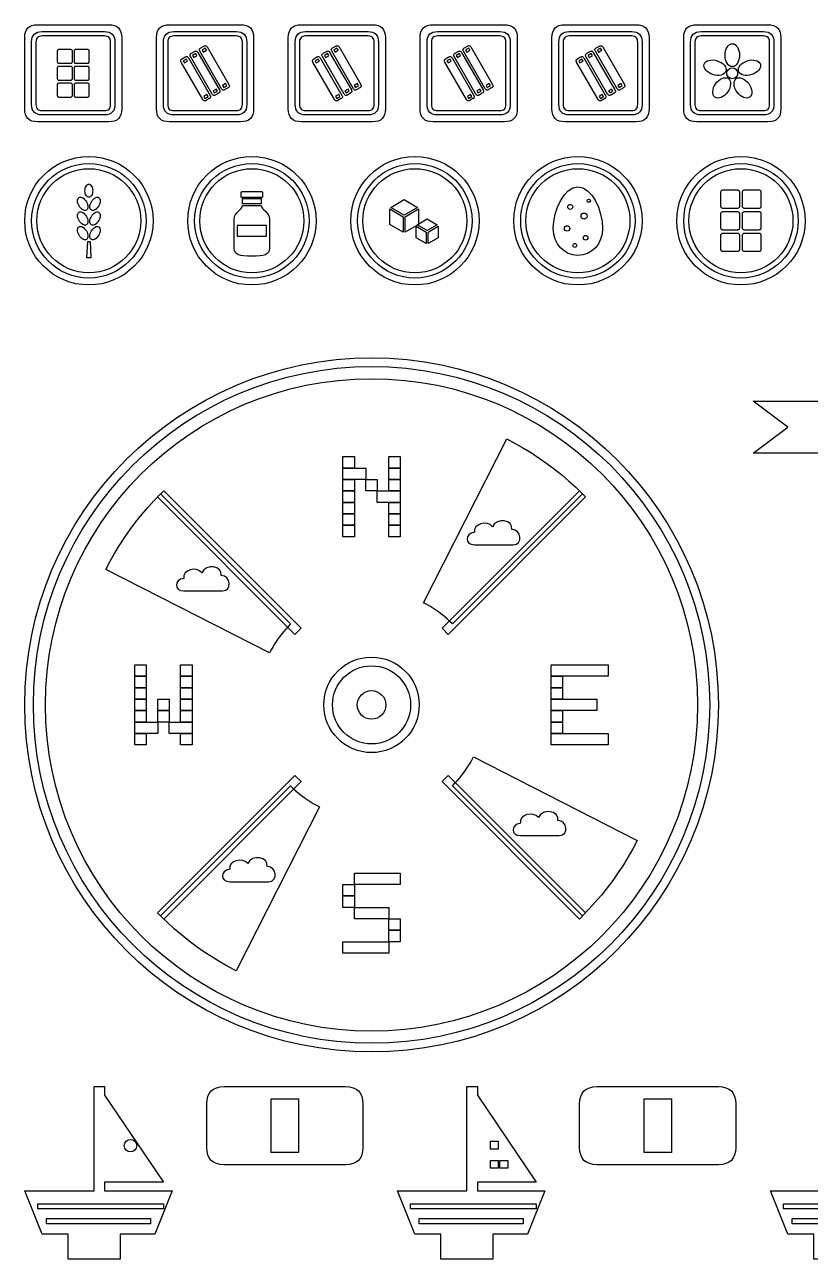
# Model space of a CAD drawing. Extents: x 4 to 296, y 4 to 595.
# Drawn here: x 4 to 94.6, y 315 to 457.3 of the extents above; entities that cross this region are included whole.
import ezdxf

# ---------------------------------------------------------------- set-up
doc = ezdxf.new("R2010")
doc.units = 0
doc.layers.add('CUT', color=1, linetype='CONTINUOUS')
doc.layers.add('RASTER', color=7, linetype='CONTINUOUS')

msp = doc.modelspace()

# ---------------------------------------------------------------- linework, layer by layer
at = {"layer": 'CUT'}
for points in [[(4, 455.8), (4.023, 456.152), (4.094, 456.456), (4.211, 456.714), (4.375, 456.925), (4.586, 457.089), (4.844, 457.206), (5.148, 457.277), (5.5, 457.3), (13.7, 457.3), (14.052, 457.277), (14.356, 457.206), (14.614, 457.089), (14.825, 456.925), (14.989, 456.714), (15.106, 456.456), (15.177, 456.152), (15.2, 455.8), (15.2, 447.6), (15.177, 447.248), (15.106, 446.944), (14.989, 446.686), (14.825, 446.475), (14.614, 446.311), (14.356, 446.194), (14.052, 446.123), (13.7, 446.1), (5.5, 446.1), (5.148, 446.123), (4.844, 446.194), (4.586, 446.311), (4.375, 446.475), (4.211, 446.686), (4.094, 446.944), (4.023, 447.248), (4, 447.6)], [(19.2, 455.8), (19.223, 456.152), (19.294, 456.456), (19.411, 456.714), (19.575, 456.925), (19.786, 457.089), (20.044, 457.206), (20.348, 457.277), (20.7, 457.3), (28.9, 457.3), (29.252, 457.277), (29.556, 457.206), (29.814, 457.089), (30.025, 456.925), (30.189, 456.714), (30.306, 456.456), (30.377, 456.152), (30.4, 455.8), (30.4, 447.6), (30.377, 447.248), (30.306, 446.944), (30.189, 446.686), (30.025, 446.475), (29.814, 446.311), (29.556, 446.194), (29.252, 446.123), (28.9, 446.1), (20.7, 446.1), (20.348, 446.123), (20.044, 446.194), (19.786, 446.311), (19.575, 446.475), (19.411, 446.686), (19.294, 446.944), (19.223, 447.248), (19.2, 447.6)], [(34.4, 455.8), (34.423, 456.152), (34.494, 456.456), (34.611, 456.714), (34.775, 456.925), (34.986, 457.089), (35.244, 457.206), (35.548, 457.277), (35.9, 457.3), (44.1, 457.3), (44.452, 457.277), (44.756, 457.206), (45.014, 457.089), (45.225, 456.925), (45.389, 456.714), (45.506, 456.456), (45.577, 456.152), (45.6, 455.8), (45.6, 447.6), (45.577, 447.248), (45.506, 446.944), (45.389, 446.686), (45.225, 446.475), (45.014, 446.311), (44.756, 446.194), (44.452, 446.123), (44.1, 446.1), (35.9, 446.1), (35.548, 446.123), (35.244, 446.194), (34.986, 446.311), (34.775, 446.475), (34.611, 446.686), (34.494, 446.944), (34.423, 447.248), (34.4, 447.6)], [(49.6, 455.8), (49.623, 456.152), (49.694, 456.456), (49.811, 456.714), (49.975, 456.925), (50.186, 457.089), (50.444, 457.206), (50.748, 457.277), (51.1, 457.3), (59.3, 457.3), (59.652, 457.277), (59.956, 457.206), (60.214, 457.089), (60.425, 456.925), (60.589, 456.714), (60.706, 456.456), (60.777, 456.152), (60.8, 455.8), (60.8, 447.6), (60.777, 447.248), (60.706, 446.944), (60.589, 446.686), (60.425, 446.475), (60.214, 446.311), (59.956, 446.194), (59.652, 446.123), (59.3, 446.1), (51.1, 446.1), (50.748, 446.123), (50.444, 446.194), (50.186, 446.311), (49.975, 446.475), (49.811, 446.686), (49.694, 446.944), (49.623, 447.248), (49.6, 447.6)], [(64.8, 455.8), (64.823, 456.152), (64.894, 456.456), (65.011, 456.714), (65.175, 456.925), (65.386, 457.089), (65.644, 457.206), (65.948, 457.277), (66.3, 457.3), (74.5, 457.3), (74.852, 457.277), (75.156, 457.206), (75.414, 457.089), (75.625, 456.925), (75.789, 456.714), (75.906, 456.456), (75.977, 456.152), (76, 455.8), (76, 447.6), (75.977, 447.248), (75.906, 446.944), (75.789, 446.686), (75.625, 446.475), (75.414, 446.311), (75.156, 446.194), (74.852, 446.123), (74.5, 446.1), (66.3, 446.1), (65.948, 446.123), (65.644, 446.194), (65.386, 446.311), (65.175, 446.475), (65.011, 446.686), (64.894, 446.944), (64.823, 447.248), (64.8, 447.6)], [(80, 455.8), (80.023, 456.152), (80.094, 456.456), (80.211, 456.714), (80.375, 456.925), (80.586, 457.089), (80.844, 457.206), (81.148, 457.277), (81.5, 457.3), (89.7, 457.3), (90.052, 457.277), (90.356, 457.206), (90.614, 457.089), (90.825, 456.925), (90.989, 456.714), (91.106, 456.456), (91.177, 456.152), (91.2, 455.8), (91.2, 447.6), (91.177, 447.248), (91.106, 446.944), (90.989, 446.686), (90.825, 446.475), (90.614, 446.311), (90.356, 446.194), (90.052, 446.123), (89.7, 446.1), (81.5, 446.1), (81.148, 446.123), (80.844, 446.194), (80.586, 446.311), (80.375, 446.475), (80.211, 446.686), (80.094, 446.944), (80.023, 447.248), (80, 447.6)], [(88, 413.9), (119, 413.9), (119, 418.9), (130, 410.9), (119, 402.9), (119, 407.9), (88, 407.9), (92, 410.9)], [(4, 322.9), (12, 322.9), (12, 334.9), (13.2, 334.9), (13.2, 333.9), (20, 323.9), (13.2, 323.9), (13.2, 322.9), (21, 322.9), (19, 317.9), (15, 317.9), (15, 315), (9, 315), (9, 317.9), (6, 317.9)], [(25, 332.9), (25.031, 333.369), (25.125, 333.775), (25.281, 334.119), (25.5, 334.4), (25.781, 334.619), (26.125, 334.775), (26.531, 334.869), (27, 334.9), (41, 334.9), (41.469, 334.869), (41.875, 334.775), (42.219, 334.619), (42.5, 334.4), (42.719, 334.119), (42.875, 333.775), (42.969, 333.369), (43, 332.9), (43, 327.9), (42.969, 327.431), (42.875, 327.025), (42.719, 326.681), (42.5, 326.4), (42.219, 326.181), (41.875, 326.025), (41.469, 325.931), (41, 325.9), (27, 325.9), (26.531, 325.931), (26.125, 326.025), (25.781, 326.181), (25.5, 326.4), (25.281, 326.681), (25.125, 327.025), (25.031, 327.431), (25, 327.9)], [(47, 322.9), (55, 322.9), (55, 334.9), (56.2, 334.9), (56.2, 333.9), (63, 323.9), (56.2, 323.9), (56.2, 322.9), (64, 322.9), (62, 317.9), (58, 317.9), (58, 315), (52, 315), (52, 317.9), (49, 317.9)], [(68, 332.9), (68.031, 333.369), (68.125, 333.775), (68.281, 334.119), (68.5, 334.4), (68.781, 334.619), (69.125, 334.775), (69.531, 334.869), (70, 334.9), (84, 334.9), (84.469, 334.869), (84.875, 334.775), (85.219, 334.619), (85.5, 334.4), (85.719, 334.119), (85.875, 333.775), (85.969, 333.369), (86, 332.9), (86, 327.9), (85.969, 327.431), (85.875, 327.025), (85.719, 326.681), (85.5, 326.4), (85.219, 326.181), (84.875, 326.025), (84.469, 325.931), (84, 325.9), (70, 325.9), (69.531, 325.931), (69.125, 326.025), (68.781, 326.181), (68.5, 326.4), (68.281, 326.681), (68.125, 327.025), (68.031, 327.431), (68, 327.9)], [(90, 322.9), (98, 322.9), (98, 334.9), (99.2, 334.9), (99.2, 333.9), (106, 323.9), (99.2, 323.9), (99.2, 322.9), (107, 322.9), (105, 317.9), (101, 317.9), (101, 315), (95, 315), (95, 317.9), (92, 317.9)], [(32.425, 333.5), (35.575, 333.5), (35.575, 327.3), (32.425, 327.3)], [(75.425, 333.5), (78.575, 333.5), (78.575, 327.3), (75.425, 327.3)]]:
    msp.add_lwpolyline(points, close=True, dxfattribs=at)
for centre, radius in [((11.4, 434.7), 7.4), ((30.2, 434.7), 7.4), ((49, 434.7), 7.4), ((67.8, 434.7), 7.4), ((86.6, 434.7), 7.4), ((44, 378.9), 40), ((44, 378.9), 1.65)]:
    msp.add_circle(centre, radius, dxfattribs=at)
at = {"layer": 'RASTER'}
for points in [[(4.8, 455.3), (4.819, 455.581), (4.875, 455.825), (4.969, 456.031), (5.1, 456.2), (5.269, 456.331), (5.475, 456.425), (5.719, 456.481), (6, 456.5), (13.2, 456.5), (13.481, 456.481), (13.725, 456.425), (13.931, 456.331), (14.1, 456.2), (14.231, 456.031), (14.325, 455.825), (14.381, 455.581), (14.4, 455.3), (14.4, 448.1), (14.381, 447.819), (14.325, 447.575), (14.231, 447.369), (14.1, 447.2), (13.931, 447.069), (13.725, 446.975), (13.481, 446.919), (13.2, 446.9), (6, 446.9), (5.719, 446.919), (5.475, 446.975), (5.269, 447.069), (5.1, 447.2), (4.969, 447.369), (4.875, 447.575), (4.819, 447.819), (4.8, 448.1)], [(5.3, 455.3), (5.3, 448.1), (5.311, 447.936), (5.344, 447.794), (5.398, 447.673), (5.475, 447.575), (5.573, 447.498), (5.694, 447.444), (5.836, 447.411), (6, 447.4), (13.2, 447.4), (13.364, 447.411), (13.506, 447.444), (13.627, 447.498), (13.725, 447.575), (13.802, 447.673), (13.856, 447.794), (13.889, 447.936), (13.9, 448.1), (13.9, 455.3), (13.889, 455.464), (13.856, 455.606), (13.802, 455.727), (13.725, 455.825), (13.627, 455.902), (13.506, 455.956), (13.364, 455.989), (13.2, 456), (6, 456), (5.836, 455.989), (5.694, 455.956), (5.573, 455.902), (5.475, 455.825), (5.398, 455.727), (5.344, 455.606), (5.311, 455.464), (5.3, 455.3)], [(20, 455.3), (20.019, 455.581), (20.075, 455.825), (20.169, 456.031), (20.3, 456.2), (20.469, 456.331), (20.675, 456.425), (20.919, 456.481), (21.2, 456.5), (28.4, 456.5), (28.681, 456.481), (28.925, 456.425), (29.131, 456.331), (29.3, 456.2), (29.431, 456.031), (29.525, 455.825), (29.581, 455.581), (29.6, 455.3), (29.6, 448.1), (29.581, 447.819), (29.525, 447.575), (29.431, 447.369), (29.3, 447.2), (29.131, 447.069), (28.925, 446.975), (28.681, 446.919), (28.4, 446.9), (21.2, 446.9), (20.919, 446.919), (20.675, 446.975), (20.469, 447.069), (20.3, 447.2), (20.169, 447.369), (20.075, 447.575), (20.019, 447.819), (20, 448.1)], [(20.5, 455.3), (20.5, 448.1), (20.511, 447.936), (20.544, 447.794), (20.598, 447.673), (20.675, 447.575), (20.773, 447.498), (20.894, 447.444), (21.036, 447.411), (21.2, 447.4), (28.4, 447.4), (28.564, 447.411), (28.706, 447.444), (28.827, 447.498), (28.925, 447.575), (29.002, 447.673), (29.056, 447.794), (29.089, 447.936), (29.1, 448.1), (29.1, 455.3), (29.089, 455.464), (29.056, 455.606), (29.002, 455.727), (28.925, 455.825), (28.827, 455.902), (28.706, 455.956), (28.564, 455.989), (28.4, 456), (21.2, 456), (21.036, 455.989), (20.894, 455.956), (20.773, 455.902), (20.675, 455.825), (20.598, 455.727), (20.544, 455.606), (20.511, 455.464), (20.5, 455.3)], [(35.2, 455.3), (35.219, 455.581), (35.275, 455.825), (35.369, 456.031), (35.5, 456.2), (35.669, 456.331), (35.875, 456.425), (36.119, 456.481), (36.4, 456.5), (43.6, 456.5), (43.881, 456.481), (44.125, 456.425), (44.331, 456.331), (44.5, 456.2), (44.631, 456.031), (44.725, 455.825), (44.781, 455.581), (44.8, 455.3), (44.8, 448.1), (44.781, 447.819), (44.725, 447.575), (44.631, 447.369), (44.5, 447.2), (44.331, 447.069), (44.125, 446.975), (43.881, 446.919), (43.6, 446.9), (36.4, 446.9), (36.119, 446.919), (35.875, 446.975), (35.669, 447.069), (35.5, 447.2), (35.369, 447.369), (35.275, 447.575), (35.219, 447.819), (35.2, 448.1)], [(35.7, 455.3), (35.7, 448.1), (35.711, 447.936), (35.744, 447.794), (35.798, 447.673), (35.875, 447.575), (35.973, 447.498), (36.094, 447.444), (36.236, 447.411), (36.4, 447.4), (43.6, 447.4), (43.764, 447.411), (43.906, 447.444), (44.027, 447.498), (44.125, 447.575), (44.202, 447.673), (44.256, 447.794), (44.289, 447.936), (44.3, 448.1), (44.3, 455.3), (44.289, 455.464), (44.256, 455.606), (44.202, 455.727), (44.125, 455.825), (44.027, 455.902), (43.906, 455.956), (43.764, 455.989), (43.6, 456), (36.4, 456), (36.236, 455.989), (36.094, 455.956), (35.973, 455.902), (35.875, 455.825), (35.798, 455.727), (35.744, 455.606), (35.711, 455.464), (35.7, 455.3)], [(50.4, 455.3), (50.419, 455.581), (50.475, 455.825), (50.569, 456.031), (50.7, 456.2), (50.869, 456.331), (51.075, 456.425), (51.319, 456.481), (51.6, 456.5), (58.8, 456.5), (59.081, 456.481), (59.325, 456.425), (59.531, 456.331), (59.7, 456.2), (59.831, 456.031), (59.925, 455.825), (59.981, 455.581), (60, 455.3), (60, 448.1), (59.981, 447.819), (59.925, 447.575), (59.831, 447.369), (59.7, 447.2), (59.531, 447.069), (59.325, 446.975), (59.081, 446.919), (58.8, 446.9), (51.6, 446.9), (51.319, 446.919), (51.075, 446.975), (50.869, 447.069), (50.7, 447.2), (50.569, 447.369), (50.475, 447.575), (50.419, 447.819), (50.4, 448.1)], [(50.9, 455.3), (50.9, 448.1), (50.911, 447.936), (50.944, 447.794), (50.998, 447.673), (51.075, 447.575), (51.173, 447.498), (51.294, 447.444), (51.436, 447.411), (51.6, 447.4), (58.8, 447.4), (58.964, 447.411), (59.106, 447.444), (59.227, 447.498), (59.325, 447.575), (59.402, 447.673), (59.456, 447.794), (59.489, 447.936), (59.5, 448.1), (59.5, 455.3), (59.489, 455.464), (59.456, 455.606), (59.402, 455.727), (59.325, 455.825), (59.227, 455.902), (59.106, 455.956), (58.964, 455.989), (58.8, 456), (51.6, 456), (51.436, 455.989), (51.294, 455.956), (51.173, 455.902), (51.075, 455.825), (50.998, 455.727), (50.944, 455.606), (50.911, 455.464), (50.9, 455.3)], [(65.6, 455.3), (65.619, 455.581), (65.675, 455.825), (65.769, 456.031), (65.9, 456.2), (66.069, 456.331), (66.275, 456.425), (66.519, 456.481), (66.8, 456.5), (74, 456.5), (74.281, 456.481), (74.525, 456.425), (74.731, 456.331), (74.9, 456.2), (75.031, 456.031), (75.125, 455.825), (75.181, 455.581), (75.2, 455.3), (75.2, 448.1), (75.181, 447.819), (75.125, 447.575), (75.031, 447.369), (74.9, 447.2), (74.731, 447.069), (74.525, 446.975), (74.281, 446.919), (74, 446.9), (66.8, 446.9), (66.519, 446.919), (66.275, 446.975), (66.069, 447.069), (65.9, 447.2), (65.769, 447.369), (65.675, 447.575), (65.619, 447.819), (65.6, 448.1)], [(66.1, 455.3), (66.1, 448.1), (66.111, 447.936), (66.144, 447.794), (66.198, 447.673), (66.275, 447.575), (66.373, 447.498), (66.494, 447.444), (66.636, 447.411), (66.8, 447.4), (74, 447.4), (74.164, 447.411), (74.306, 447.444), (74.427, 447.498), (74.525, 447.575), (74.602, 447.673), (74.656, 447.794), (74.689, 447.936), (74.7, 448.1), (74.7, 455.3), (74.689, 455.464), (74.656, 455.606), (74.602, 455.727), (74.525, 455.825), (74.427, 455.902), (74.306, 455.956), (74.164, 455.989), (74, 456), (66.8, 456), (66.636, 455.989), (66.494, 455.956), (66.373, 455.902), (66.275, 455.825), (66.198, 455.727), (66.144, 455.606), (66.111, 455.464), (66.1, 455.3)], [(80.8, 455.3), (80.819, 455.581), (80.875, 455.825), (80.969, 456.031), (81.1, 456.2), (81.269, 456.331), (81.475, 456.425), (81.719, 456.481), (82, 456.5), (89.2, 456.5), (89.481, 456.481), (89.725, 456.425), (89.931, 456.331), (90.1, 456.2), (90.231, 456.031), (90.325, 455.825), (90.381, 455.581), (90.4, 455.3), (90.4, 448.1), (90.381, 447.819), (90.325, 447.575), (90.231, 447.369), (90.1, 447.2), (89.931, 447.069), (89.725, 446.975), (89.481, 446.919), (89.2, 446.9), (82, 446.9), (81.719, 446.919), (81.475, 446.975), (81.269, 447.069), (81.1, 447.2), (80.969, 447.369), (80.875, 447.575), (80.819, 447.819), (80.8, 448.1)], [(81.3, 455.3), (81.3, 448.1), (81.311, 447.936), (81.344, 447.794), (81.398, 447.673), (81.475, 447.575), (81.573, 447.498), (81.694, 447.444), (81.836, 447.411), (82, 447.4), (89.2, 447.4), (89.364, 447.411), (89.506, 447.444), (89.627, 447.498), (89.725, 447.575), (89.802, 447.673), (89.856, 447.794), (89.889, 447.936), (89.9, 448.1), (89.9, 455.3), (89.889, 455.464), (89.856, 455.606), (89.802, 455.727), (89.725, 455.825), (89.627, 455.902), (89.506, 455.956), (89.364, 455.989), (89.2, 456), (82, 456), (81.836, 455.989), (81.694, 455.956), (81.573, 455.902), (81.475, 455.825), (81.398, 455.727), (81.344, 455.606), (81.311, 455.464), (81.3, 455.3)], [(7.795, 454.269), (7.798, 454.318), (7.808, 454.36), (7.824, 454.396), (7.847, 454.426), (7.876, 454.448), (7.912, 454.465), (7.954, 454.474), (8.003, 454.478), (9.253, 454.478), (9.302, 454.474), (9.344, 454.465), (9.38, 454.448), (9.409, 454.426), (9.432, 454.396), (9.448, 454.36), (9.458, 454.318), (9.461, 454.269), (9.461, 453.019), (9.458, 452.971), (9.448, 452.928), (9.432, 452.892), (9.409, 452.863), (9.38, 452.84), (9.344, 452.824), (9.302, 452.814), (9.253, 452.811), (8.003, 452.811), (7.954, 452.814), (7.912, 452.824), (7.876, 452.84), (7.847, 452.863), (7.824, 452.892), (7.808, 452.928), (7.798, 452.971), (7.795, 453.019)], [(9.739, 454.269), (9.742, 454.318), (9.752, 454.36), (9.768, 454.396), (9.791, 454.426), (9.82, 454.448), (9.856, 454.465), (9.898, 454.474), (9.947, 454.478), (11.197, 454.478), (11.246, 454.474), (11.288, 454.465), (11.324, 454.448), (11.353, 454.426), (11.376, 454.396), (11.392, 454.36), (11.402, 454.318), (11.405, 454.269), (11.405, 453.019), (11.402, 452.971), (11.392, 452.928), (11.376, 452.892), (11.353, 452.863), (11.324, 452.84), (11.288, 452.824), (11.246, 452.814), (11.197, 452.811), (9.947, 452.811), (9.898, 452.814), (9.856, 452.824), (9.82, 452.84), (9.791, 452.863), (9.768, 452.892), (9.752, 452.928), (9.742, 452.971), (9.739, 453.019)], [(23.129, 453.622), (23.1, 453.68), (23.083, 453.736), (23.078, 453.788), (23.085, 453.837), (23.104, 453.883), (23.134, 453.926), (23.177, 453.965), (23.231, 454.001), (23.592, 454.21), (23.65, 454.238), (23.706, 454.255), (23.758, 454.26), (23.807, 454.254), (23.853, 454.235), (23.895, 454.205), (23.935, 454.162), (23.971, 454.108), (26.471, 449.778), (26.5, 449.72), (26.517, 449.664), (26.522, 449.612), (26.515, 449.563), (26.496, 449.517), (26.466, 449.474), (26.423, 449.435), (26.369, 449.399), (26.008, 449.19), (25.95, 449.162), (25.894, 449.145), (25.842, 449.14), (25.793, 449.146), (25.747, 449.165), (25.705, 449.195), (25.665, 449.238), (25.629, 449.292)], [(23.37, 453.761), (23.509, 453.52), (23.869, 453.729), (23.73, 453.969), (23.37, 453.761)], [(24.212, 454.247), (24.183, 454.305), (24.166, 454.361), (24.161, 454.413), (24.168, 454.462), (24.186, 454.508), (24.217, 454.55), (24.259, 454.59), (24.313, 454.626), (24.674, 454.835), (24.733, 454.863), (24.788, 454.88), (24.84, 454.885), (24.889, 454.879), (24.935, 454.86), (24.978, 454.829), (25.017, 454.787), (25.054, 454.733), (27.553, 450.403), (27.582, 450.345), (27.599, 450.289), (27.604, 450.237), (27.597, 450.188), (27.579, 450.142), (27.548, 450.099), (27.506, 450.06), (27.452, 450.024), (27.091, 449.815), (27.032, 449.787), (26.977, 449.77), (26.925, 449.765), (26.876, 449.771), (26.83, 449.79), (26.787, 449.82), (26.748, 449.863), (26.711, 449.917)], [(24.452, 454.386), (24.591, 454.145), (24.952, 454.353), (24.813, 454.594), (24.452, 454.386)], [(38.329, 453.622), (38.3, 453.68), (38.283, 453.736), (38.278, 453.788), (38.285, 453.837), (38.304, 453.883), (38.334, 453.926), (38.377, 453.965), (38.431, 454.001), (38.792, 454.21), (38.85, 454.238), (38.906, 454.255), (38.958, 454.26), (39.007, 454.254), (39.053, 454.235), (39.095, 454.205), (39.135, 454.162), (39.171, 454.108), (41.671, 449.778), (41.7, 449.72), (41.717, 449.664), (41.722, 449.612), (41.715, 449.563), (41.696, 449.517), (41.666, 449.474), (41.623, 449.435), (41.569, 449.399), (41.208, 449.19), (41.15, 449.162), (41.094, 449.145), (41.042, 449.14), (40.993, 449.146), (40.947, 449.165), (40.905, 449.195), (40.865, 449.238), (40.829, 449.292)], [(38.57, 453.761), (38.709, 453.52), (39.069, 453.729), (38.93, 453.969), (38.57, 453.761)], [(39.412, 454.247), (39.383, 454.305), (39.366, 454.361), (39.361, 454.413), (39.368, 454.462), (39.386, 454.508), (39.417, 454.55), (39.459, 454.59), (39.513, 454.626), (39.874, 454.835), (39.933, 454.863), (39.988, 454.88), (40.04, 454.885), (40.089, 454.879), (40.135, 454.86), (40.178, 454.829), (40.217, 454.787), (40.254, 454.733), (42.753, 450.403), (42.782, 450.345), (42.799, 450.289), (42.804, 450.237), (42.797, 450.188), (42.779, 450.142), (42.748, 450.099), (42.706, 450.06), (42.652, 450.024), (42.291, 449.815), (42.232, 449.787), (42.177, 449.77), (42.125, 449.765), (42.076, 449.771), (42.03, 449.79), (41.987, 449.82), (41.948, 449.863), (41.911, 449.917)], [(39.652, 454.386), (39.791, 454.145), (40.152, 454.353), (40.013, 454.594), (39.652, 454.386)], [(53.529, 453.622), (53.5, 453.68), (53.483, 453.736), (53.478, 453.788), (53.485, 453.837), (53.504, 453.883), (53.534, 453.926), (53.577, 453.965), (53.631, 454.001), (53.992, 454.21), (54.05, 454.238), (54.106, 454.255), (54.158, 454.26), (54.207, 454.254), (54.253, 454.235), (54.295, 454.205), (54.335, 454.162), (54.371, 454.108), (56.871, 449.778), (56.9, 449.72), (56.917, 449.664), (56.922, 449.612), (56.915, 449.563), (56.896, 449.517), (56.866, 449.474), (56.823, 449.435), (56.769, 449.399), (56.408, 449.19), (56.35, 449.162), (56.294, 449.145), (56.242, 449.14), (56.193, 449.146), (56.147, 449.165), (56.105, 449.195), (56.065, 449.238), (56.029, 449.292)], [(53.77, 453.761), (53.909, 453.52), (54.269, 453.729), (54.13, 453.969), (53.77, 453.761)], [(54.612, 454.247), (54.583, 454.305), (54.566, 454.361), (54.561, 454.413), (54.568, 454.462), (54.586, 454.508), (54.617, 454.55), (54.659, 454.59), (54.713, 454.626), (55.074, 454.835), (55.133, 454.863), (55.188, 454.88), (55.24, 454.885), (55.289, 454.879), (55.335, 454.86), (55.378, 454.829), (55.417, 454.787), (55.454, 454.733), (57.953, 450.403), (57.982, 450.345), (57.999, 450.289), (58.004, 450.237), (57.997, 450.188), (57.979, 450.142), (57.948, 450.099), (57.906, 450.06), (57.852, 450.024), (57.491, 449.815), (57.432, 449.787), (57.377, 449.77), (57.325, 449.765), (57.276, 449.771), (57.23, 449.79), (57.187, 449.82), (57.148, 449.863), (57.111, 449.917)], [(54.852, 454.386), (54.991, 454.145), (55.352, 454.353), (55.213, 454.594), (54.852, 454.386)], [(68.729, 453.622), (68.7, 453.68), (68.683, 453.736), (68.678, 453.788), (68.685, 453.837), (68.704, 453.883), (68.734, 453.926), (68.777, 453.965), (68.831, 454.001), (69.192, 454.21), (69.25, 454.238), (69.306, 454.255), (69.358, 454.26), (69.407, 454.254), (69.453, 454.235), (69.495, 454.205), (69.535, 454.162), (69.571, 454.108), (72.071, 449.778), (72.1, 449.72), (72.117, 449.664), (72.122, 449.612), (72.115, 449.563), (72.096, 449.517), (72.066, 449.474), (72.023, 449.435), (71.969, 449.399), (71.608, 449.19), (71.55, 449.162), (71.494, 449.145), (71.442, 449.14), (71.393, 449.146), (71.347, 449.165), (71.305, 449.195), (71.265, 449.238), (71.229, 449.292)], [(68.97, 453.761), (69.109, 453.52), (69.469, 453.729), (69.33, 453.969), (68.97, 453.761)], [(69.812, 454.247), (69.783, 454.305), (69.766, 454.361), (69.761, 454.413), (69.768, 454.462), (69.786, 454.508), (69.817, 454.55), (69.859, 454.59), (69.913, 454.626), (70.274, 454.835), (70.333, 454.863), (70.388, 454.88), (70.44, 454.885), (70.489, 454.879), (70.535, 454.86), (70.578, 454.829), (70.617, 454.787), (70.654, 454.733), (73.153, 450.403), (73.182, 450.345), (73.199, 450.289), (73.204, 450.237), (73.197, 450.188), (73.179, 450.142), (73.148, 450.099), (73.106, 450.06), (73.052, 450.024), (72.691, 449.815), (72.632, 449.787), (72.577, 449.77), (72.525, 449.765), (72.476, 449.771), (72.43, 449.79), (72.387, 449.82), (72.348, 449.863), (72.311, 449.917)], [(70.052, 454.386), (70.191, 454.145), (70.552, 454.353), (70.413, 454.594), (70.052, 454.386)], [(86.433, 453.783), (86.416, 453.517), (86.368, 453.27), (86.291, 453.046), (86.189, 452.85), (86.066, 452.689), (85.924, 452.568), (85.768, 452.491), (85.6, 452.464), (85.432, 452.491), (85.276, 452.568), (85.134, 452.689), (85.011, 452.85), (84.909, 453.046), (84.832, 453.27), (84.784, 453.517), (84.767, 453.783), (84.784, 454.049), (84.832, 454.297), (84.909, 454.521), (85.011, 454.716), (85.134, 454.877), (85.276, 454.999), (85.432, 455.076), (85.6, 455.103), (85.768, 455.076), (85.924, 454.999), (86.066, 454.877), (86.189, 454.716), (86.291, 454.521), (86.368, 454.297), (86.416, 454.049), (86.433, 453.783)], [(7.795, 452.325), (7.798, 452.374), (7.808, 452.416), (7.824, 452.452), (7.847, 452.481), (7.876, 452.504), (7.912, 452.52), (7.954, 452.53), (8.003, 452.533), (9.253, 452.533), (9.302, 452.53), (9.344, 452.52), (9.38, 452.504), (9.409, 452.481), (9.432, 452.452), (9.448, 452.416), (9.458, 452.374), (9.461, 452.325), (9.461, 451.075), (9.458, 451.026), (9.448, 450.984), (9.432, 450.948), (9.409, 450.919), (9.38, 450.896), (9.344, 450.88), (9.302, 450.87), (9.253, 450.867), (8.003, 450.867), (7.954, 450.87), (7.912, 450.88), (7.876, 450.896), (7.847, 450.919), (7.824, 450.948), (7.808, 450.984), (7.798, 451.026), (7.795, 451.075)], [(9.739, 452.325), (9.742, 452.374), (9.752, 452.416), (9.768, 452.452), (9.791, 452.481), (9.82, 452.504), (9.856, 452.52), (9.898, 452.53), (9.947, 452.533), (11.197, 452.533), (11.246, 452.53), (11.288, 452.52), (11.324, 452.504), (11.353, 452.481), (11.376, 452.452), (11.392, 452.416), (11.402, 452.374), (11.405, 452.325), (11.405, 451.075), (11.402, 451.026), (11.392, 450.984), (11.376, 450.948), (11.353, 450.919), (11.324, 450.896), (11.288, 450.88), (11.246, 450.87), (11.197, 450.867), (9.947, 450.867), (9.898, 450.87), (9.856, 450.88), (9.82, 450.896), (9.791, 450.919), (9.768, 450.948), (9.752, 450.984), (9.742, 451.026), (9.739, 451.075)], [(22.047, 452.997), (22.018, 453.055), (22.001, 453.111), (21.996, 453.163), (22.003, 453.212), (22.021, 453.258), (22.052, 453.301), (22.094, 453.34), (22.148, 453.376), (22.509, 453.585), (22.568, 453.613), (22.623, 453.63), (22.675, 453.635), (22.724, 453.629), (22.77, 453.61), (22.813, 453.58), (22.852, 453.537), (22.889, 453.483), (25.388, 449.153), (25.417, 449.095), (25.434, 449.039), (25.439, 448.987), (25.432, 448.938), (25.414, 448.892), (25.383, 448.85), (25.341, 448.81), (25.287, 448.774), (24.926, 448.565), (24.867, 448.537), (24.812, 448.52), (24.76, 448.515), (24.711, 448.521), (24.665, 448.54), (24.622, 448.571), (24.583, 448.613), (24.546, 448.667)], [(22.287, 453.136), (22.426, 452.895), (22.787, 453.104), (22.648, 453.344), (22.287, 453.136)], [(37.247, 452.997), (37.218, 453.055), (37.201, 453.111), (37.196, 453.163), (37.203, 453.212), (37.221, 453.258), (37.252, 453.301), (37.294, 453.34), (37.348, 453.376), (37.709, 453.585), (37.768, 453.613), (37.823, 453.63), (37.875, 453.635), (37.924, 453.629), (37.97, 453.61), (38.013, 453.58), (38.052, 453.537), (38.089, 453.483), (40.588, 449.153), (40.617, 449.095), (40.634, 449.039), (40.639, 448.987), (40.632, 448.938), (40.614, 448.892), (40.583, 448.85), (40.541, 448.81), (40.487, 448.774), (40.126, 448.565), (40.067, 448.537), (40.012, 448.52), (39.96, 448.515), (39.911, 448.521), (39.865, 448.54), (39.822, 448.571), (39.783, 448.613), (39.746, 448.667)], [(37.487, 453.136), (37.626, 452.895), (37.987, 453.104), (37.848, 453.344), (37.487, 453.136)], [(52.447, 452.997), (52.418, 453.055), (52.401, 453.111), (52.396, 453.163), (52.403, 453.212), (52.421, 453.258), (52.452, 453.301), (52.494, 453.34), (52.548, 453.376), (52.909, 453.585), (52.968, 453.613), (53.023, 453.63), (53.075, 453.635), (53.124, 453.629), (53.17, 453.61), (53.213, 453.58), (53.252, 453.537), (53.289, 453.483), (55.788, 449.153), (55.817, 449.095), (55.834, 449.039), (55.839, 448.987), (55.832, 448.938), (55.814, 448.892), (55.783, 448.85), (55.741, 448.81), (55.687, 448.774), (55.326, 448.565), (55.267, 448.537), (55.212, 448.52), (55.16, 448.515), (55.111, 448.521), (55.065, 448.54), (55.022, 448.571), (54.983, 448.613), (54.946, 448.667)], [(52.687, 453.136), (52.826, 452.895), (53.187, 453.104), (53.048, 453.344), (52.687, 453.136)], [(67.647, 452.997), (67.618, 453.055), (67.601, 453.111), (67.596, 453.163), (67.603, 453.212), (67.621, 453.258), (67.652, 453.301), (67.694, 453.34), (67.748, 453.376), (68.109, 453.585), (68.168, 453.613), (68.223, 453.63), (68.275, 453.635), (68.324, 453.629), (68.37, 453.61), (68.413, 453.58), (68.452, 453.537), (68.489, 453.483), (70.988, 449.153), (71.017, 449.095), (71.034, 449.039), (71.039, 448.987), (71.032, 448.938), (71.014, 448.892), (70.983, 448.85), (70.941, 448.81), (70.887, 448.774), (70.526, 448.565), (70.467, 448.537), (70.412, 448.52), (70.36, 448.515), (70.311, 448.521), (70.265, 448.54), (70.222, 448.571), (70.183, 448.613), (70.146, 448.667)], [(67.887, 453.136), (68.026, 452.895), (68.387, 453.104), (68.248, 453.344), (67.887, 453.136)], [(83.876, 453.136), (84.124, 453.038), (84.344, 452.915), (84.534, 452.773), (84.688, 452.616), (84.803, 452.449), (84.875, 452.277), (84.9, 452.104), (84.874, 451.936), (84.796, 451.785), (84.675, 451.66), (84.515, 451.563), (84.324, 451.495), (84.107, 451.459), (83.87, 451.455), (83.619, 451.485), (83.361, 451.551), (83.114, 451.65), (82.893, 451.772), (82.704, 451.915), (82.549, 452.072), (82.434, 452.239), (82.362, 452.411), (82.338, 452.583), (82.364, 452.751), (82.441, 452.903), (82.563, 453.028), (82.722, 453.125), (82.914, 453.192), (83.131, 453.229), (83.368, 453.233), (83.618, 453.202), (83.876, 453.136)], [(87.839, 451.551), (87.581, 451.485), (87.33, 451.455), (87.093, 451.459), (86.876, 451.495), (86.685, 451.563), (86.525, 451.66), (86.404, 451.785), (86.326, 451.936), (86.3, 452.104), (86.325, 452.277), (86.397, 452.449), (86.512, 452.616), (86.666, 452.773), (86.856, 452.915), (87.076, 453.038), (87.324, 453.136), (87.582, 453.202), (87.832, 453.233), (88.069, 453.229), (88.286, 453.192), (88.478, 453.125), (88.637, 453.028), (88.759, 452.903), (88.836, 452.751), (88.862, 452.583), (88.838, 452.411), (88.766, 452.239), (88.651, 452.072), (88.496, 451.915), (88.307, 451.772), (88.086, 451.65), (87.839, 451.551)], [(83.701, 450.504), (83.871, 450.71), (84.056, 450.881), (84.25, 451.018), (84.447, 451.116), (84.642, 451.174), (84.828, 451.189), (84.999, 451.159), (85.151, 451.082), (85.271, 450.962), (85.352, 450.808), (85.395, 450.626), (85.401, 450.423), (85.368, 450.205), (85.299, 449.979), (85.192, 449.75), (85.05, 449.525), (84.88, 449.32), (84.695, 449.148), (84.501, 449.012), (84.304, 448.914), (84.109, 448.856), (83.923, 448.841), (83.752, 448.87), (83.6, 448.947), (83.48, 449.068), (83.399, 449.222), (83.356, 449.403), (83.35, 449.606), (83.383, 449.824), (83.453, 450.05), (83.559, 450.279), (83.701, 450.504)], [(86.15, 449.525), (86.008, 449.75), (85.901, 449.979), (85.832, 450.205), (85.799, 450.423), (85.805, 450.626), (85.848, 450.808), (85.929, 450.962), (86.049, 451.082), (86.201, 451.159), (86.372, 451.189), (86.558, 451.174), (86.753, 451.116), (86.95, 451.018), (87.144, 450.881), (87.329, 450.71), (87.499, 450.504), (87.641, 450.279), (87.747, 450.05), (87.817, 449.824), (87.85, 449.606), (87.844, 449.403), (87.801, 449.222), (87.72, 449.068), (87.6, 448.947), (87.448, 448.87), (87.277, 448.841), (87.091, 448.856), (86.896, 448.914), (86.699, 449.012), (86.505, 449.148), (86.32, 449.32), (86.15, 449.525)], [(7.795, 450.381), (7.798, 450.429), (7.808, 450.472), (7.824, 450.508), (7.847, 450.537), (7.876, 450.56), (7.912, 450.576), (7.954, 450.586), (8.003, 450.589), (9.253, 450.589), (9.302, 450.586), (9.344, 450.576), (9.38, 450.56), (9.409, 450.537), (9.432, 450.508), (9.448, 450.472), (9.458, 450.429), (9.461, 450.381), (9.461, 449.131), (9.458, 449.082), (9.448, 449.04), (9.432, 449.004), (9.409, 448.974), (9.38, 448.952), (9.344, 448.935), (9.302, 448.926), (9.253, 448.922), (8.003, 448.922), (7.954, 448.926), (7.912, 448.935), (7.876, 448.952), (7.847, 448.974), (7.824, 449.004), (7.808, 449.04), (7.798, 449.082), (7.795, 449.131)], [(9.739, 450.381), (9.742, 450.429), (9.752, 450.472), (9.768, 450.508), (9.791, 450.537), (9.82, 450.56), (9.856, 450.576), (9.898, 450.586), (9.947, 450.589), (11.197, 450.589), (11.246, 450.586), (11.288, 450.576), (11.324, 450.56), (11.353, 450.537), (11.376, 450.508), (11.392, 450.472), (11.402, 450.429), (11.405, 450.381), (11.405, 449.131), (11.402, 449.082), (11.392, 449.04), (11.376, 449.004), (11.353, 448.974), (11.324, 448.952), (11.288, 448.935), (11.246, 448.926), (11.197, 448.922), (9.947, 448.922), (9.898, 448.926), (9.856, 448.935), (9.82, 448.952), (9.791, 448.974), (9.768, 449.004), (9.752, 449.04), (9.742, 449.082), (9.739, 449.131)], [(25.731, 449.671), (25.87, 449.431), (26.23, 449.639), (26.091, 449.88), (25.731, 449.671)], [(26.813, 450.296), (26.952, 450.056), (27.313, 450.264), (27.174, 450.505), (26.813, 450.296)], [(40.931, 449.671), (41.07, 449.431), (41.43, 449.639), (41.291, 449.88), (40.931, 449.671)], [(42.013, 450.296), (42.152, 450.056), (42.513, 450.264), (42.374, 450.505), (42.013, 450.296)], [(56.131, 449.671), (56.27, 449.431), (56.63, 449.639), (56.491, 449.88), (56.131, 449.671)], [(57.213, 450.296), (57.352, 450.056), (57.713, 450.264), (57.574, 450.505), (57.213, 450.296)], [(71.331, 449.671), (71.47, 449.431), (71.83, 449.639), (71.691, 449.88), (71.331, 449.671)], [(72.413, 450.296), (72.552, 450.056), (72.913, 450.264), (72.774, 450.505), (72.413, 450.296)], [(24.648, 449.047), (24.787, 448.806), (25.148, 449.014), (25.009, 449.255), (24.648, 449.047)], [(39.848, 449.047), (39.987, 448.806), (40.348, 449.014), (40.209, 449.255), (39.848, 449.047)], [(55.048, 449.047), (55.187, 448.806), (55.548, 449.014), (55.409, 449.255), (55.048, 449.047)], [(70.248, 449.047), (70.387, 448.806), (70.748, 449.014), (70.609, 449.255), (70.248, 449.047)], [(11.844, 438.163), (11.835, 438.011), (11.809, 437.869), (11.768, 437.741), (11.714, 437.629), (11.648, 437.537), (11.573, 437.468), (11.489, 437.424), (11.4, 437.408), (11.311, 437.424), (11.227, 437.468), (11.152, 437.537), (11.086, 437.629), (11.032, 437.741), (10.991, 437.869), (10.965, 438.011), (10.956, 438.163), (10.965, 438.315), (10.991, 438.457), (11.032, 438.585), (11.086, 438.697), (11.152, 438.789), (11.227, 438.859), (11.311, 438.903), (11.4, 438.918), (11.489, 438.903), (11.573, 438.859), (11.648, 438.789), (11.714, 438.697), (11.768, 438.585), (11.809, 438.457), (11.835, 438.315), (11.844, 438.163)], [(67.8, 438.607), (68.381, 438.489), (68.918, 438.158), (69.402, 437.652), (69.82, 437.009), (70.164, 436.266), (70.422, 435.46), (70.585, 434.63), (70.642, 433.812), (70.585, 433.169), (70.422, 432.577), (70.164, 432.048), (69.82, 431.592), (69.402, 431.219), (68.918, 430.94), (68.381, 430.765), (67.8, 430.704), (67.219, 430.765), (66.682, 430.94), (66.198, 431.219), (65.78, 431.592), (65.436, 432.048), (65.178, 432.577), (65.015, 433.169), (64.958, 433.812), (65.015, 434.63), (65.178, 435.46), (65.436, 436.266), (65.78, 437.009), (66.198, 437.652), (66.682, 438.158), (67.219, 438.489), (67.8, 438.607)], [(11.113, 436.898), (11.189, 436.746), (11.244, 436.594), (11.276, 436.448), (11.287, 436.31), (11.276, 436.184), (11.243, 436.075), (11.188, 435.987), (11.111, 435.923), (11.018, 435.889), (10.914, 435.885), (10.803, 435.911), (10.689, 435.964), (10.575, 436.043), (10.464, 436.144), (10.36, 436.267), (10.267, 436.409), (10.19, 436.562), (10.136, 436.713), (10.103, 436.86), (10.092, 436.998), (10.103, 437.123), (10.136, 437.232), (10.191, 437.32), (10.268, 437.384), (10.362, 437.419), (10.466, 437.422), (10.576, 437.396), (10.69, 437.343), (10.804, 437.265), (10.915, 437.163), (11.019, 437.04), (11.113, 436.898)], [(12.533, 436.409), (12.44, 436.267), (12.336, 436.144), (12.225, 436.043), (12.111, 435.964), (11.997, 435.911), (11.886, 435.885), (11.782, 435.889), (11.689, 435.923), (11.612, 435.987), (11.557, 436.075), (11.524, 436.184), (11.513, 436.31), (11.524, 436.448), (11.556, 436.594), (11.611, 436.746), (11.687, 436.898), (11.781, 437.04), (11.885, 437.163), (11.996, 437.265), (12.11, 437.343), (12.224, 437.396), (12.334, 437.422), (12.438, 437.419), (12.532, 437.384), (12.609, 437.32), (12.664, 437.232), (12.697, 437.123), (12.708, 436.998), (12.697, 436.86), (12.664, 436.713), (12.61, 436.562), (12.533, 436.409)], [(28.957, 437.897), (28.96, 437.938), (28.968, 437.975), (28.982, 438.005), (29.001, 438.03), (29.026, 438.049), (29.057, 438.063), (29.093, 438.072), (29.134, 438.074), (31.266, 438.074), (31.307, 438.072), (31.343, 438.063), (31.374, 438.049), (31.399, 438.03), (31.418, 438.005), (31.432, 437.975), (31.44, 437.938), (31.443, 437.897), (31.443, 437.542), (31.44, 437.5), (31.432, 437.464), (31.418, 437.433), (31.399, 437.408), (31.374, 437.389), (31.343, 437.375), (31.307, 437.367), (31.266, 437.364), (29.134, 437.364), (29.093, 437.367), (29.057, 437.375), (29.026, 437.389), (29.001, 437.408), (28.982, 437.433), (28.968, 437.464), (28.96, 437.5), (28.957, 437.542)], [(29.134, 437.275), (31.266, 437.275), (31.266, 436.654), (29.134, 436.654)], [(47.757, 437.133), (49.302, 436.245), (47.757, 435.357), (46.212, 436.245)], [(84.291, 437.986), (84.295, 438.048), (84.308, 438.102), (84.329, 438.148), (84.358, 438.185), (84.395, 438.215), (84.441, 438.235), (84.495, 438.248), (84.558, 438.252), (86.156, 438.252), (86.218, 438.248), (86.273, 438.235), (86.318, 438.215), (86.356, 438.185), (86.385, 438.148), (86.406, 438.102), (86.418, 438.048), (86.422, 437.986), (86.422, 436.387), (86.418, 436.325), (86.406, 436.271), (86.385, 436.225), (86.356, 436.187), (86.318, 436.158), (86.273, 436.137), (86.218, 436.125), (86.156, 436.121), (84.558, 436.121), (84.495, 436.125), (84.441, 436.137), (84.395, 436.158), (84.358, 436.187), (84.329, 436.225), (84.308, 436.271), (84.295, 436.325), (84.291, 436.387)], [(86.778, 437.986), (86.782, 438.048), (86.794, 438.102), (86.815, 438.148), (86.844, 438.185), (86.882, 438.215), (86.927, 438.235), (86.982, 438.248), (87.044, 438.252), (88.642, 438.252), (88.705, 438.248), (88.759, 438.235), (88.805, 438.215), (88.842, 438.185), (88.871, 438.148), (88.892, 438.102), (88.905, 438.048), (88.909, 437.986), (88.909, 436.387), (88.905, 436.325), (88.892, 436.271), (88.871, 436.225), (88.842, 436.187), (88.805, 436.158), (88.759, 436.137), (88.705, 436.125), (88.642, 436.121), (87.044, 436.121), (86.982, 436.125), (86.927, 436.137), (86.882, 436.158), (86.844, 436.187), (86.815, 436.225), (86.794, 436.271), (86.782, 436.325), (86.778, 436.387)], [(11.113, 435.211), (11.189, 435.058), (11.244, 434.907), (11.276, 434.76), (11.287, 434.622), (11.276, 434.497), (11.243, 434.388), (11.188, 434.3), (11.111, 434.236), (11.018, 434.201), (10.914, 434.198), (10.803, 434.224), (10.689, 434.277), (10.575, 434.355), (10.464, 434.457), (10.36, 434.58), (10.267, 434.722), (10.19, 434.874), (10.136, 435.026), (10.103, 435.172), (10.092, 435.31), (10.103, 435.436), (10.136, 435.545), (10.191, 435.633), (10.268, 435.697), (10.362, 435.731), (10.466, 435.735), (10.576, 435.709), (10.69, 435.656), (10.804, 435.577), (10.915, 435.476), (11.019, 435.353), (11.113, 435.211)], [(12.533, 434.722), (12.44, 434.58), (12.336, 434.457), (12.225, 434.355), (12.111, 434.277), (11.997, 434.224), (11.886, 434.198), (11.782, 434.201), (11.689, 434.236), (11.612, 434.3), (11.557, 434.388), (11.524, 434.497), (11.513, 434.622), (11.524, 434.76), (11.556, 434.907), (11.611, 435.058), (11.687, 435.211), (11.781, 435.353), (11.885, 435.476), (11.996, 435.577), (12.11, 435.656), (12.224, 435.709), (12.334, 435.735), (12.438, 435.731), (12.532, 435.697), (12.609, 435.633), (12.664, 435.545), (12.697, 435.436), (12.708, 435.31), (12.697, 435.172), (12.664, 435.026), (12.61, 434.874), (12.533, 434.722)], [(29.134, 436.476), (31.266, 436.476), (31.308, 436.291), (31.418, 436.126), (31.575, 435.97), (31.754, 435.81), (31.933, 435.633), (32.09, 435.427), (32.2, 435.179), (32.242, 434.878), (32.242, 431.503), (32.213, 431.261), (32.123, 431.065), (31.971, 430.91), (31.754, 430.793), (31.471, 430.709), (31.119, 430.654), (30.696, 430.624), (30.2, 430.615), (29.704, 430.624), (29.281, 430.654), (28.929, 430.709), (28.646, 430.793), (28.429, 430.91), (28.277, 431.065), (28.187, 431.261), (28.158, 431.503), (28.158, 434.878), (28.2, 435.179), (28.31, 435.427), (28.467, 435.633), (28.646, 435.81), (28.825, 435.97), (28.982, 436.126), (29.092, 436.291), (29.134, 436.476)], [(46.104, 436.059), (47.649, 435.171), (47.649, 433.395), (46.104, 434.283)], [(47.865, 435.171), (49.41, 436.059), (49.41, 434.283), (47.865, 433.395)], [(84.291, 435.499), (84.295, 435.562), (84.308, 435.616), (84.329, 435.662), (84.358, 435.699), (84.395, 435.728), (84.441, 435.749), (84.495, 435.761), (84.558, 435.766), (86.156, 435.766), (86.218, 435.761), (86.273, 435.749), (86.318, 435.728), (86.356, 435.699), (86.385, 435.662), (86.406, 435.616), (86.418, 435.562), (86.422, 435.499), (86.422, 433.901), (86.418, 433.838), (86.406, 433.784), (86.385, 433.738), (86.356, 433.701), (86.318, 433.672), (86.273, 433.651), (86.218, 433.639), (86.156, 433.634), (84.558, 433.634), (84.495, 433.639), (84.441, 433.651), (84.395, 433.672), (84.358, 433.701), (84.329, 433.738), (84.308, 433.784), (84.295, 433.838), (84.291, 433.901)], [(86.778, 435.499), (86.782, 435.562), (86.794, 435.616), (86.815, 435.662), (86.844, 435.699), (86.882, 435.728), (86.927, 435.749), (86.982, 435.761), (87.044, 435.766), (88.642, 435.766), (88.705, 435.761), (88.759, 435.749), (88.805, 435.728), (88.842, 435.699), (88.871, 435.662), (88.892, 435.616), (88.905, 435.562), (88.909, 435.499), (88.909, 433.901), (88.905, 433.838), (88.892, 433.784), (88.871, 433.738), (88.842, 433.701), (88.805, 433.672), (88.759, 433.651), (88.705, 433.639), (88.642, 433.634), (87.044, 433.634), (86.982, 433.639), (86.927, 433.651), (86.882, 433.672), (86.844, 433.701), (86.815, 433.738), (86.794, 433.784), (86.782, 433.838), (86.778, 433.901)], [(11.113, 433.523), (11.189, 433.371), (11.244, 433.22), (11.276, 433.073), (11.287, 432.935), (11.276, 432.81), (11.243, 432.701), (11.188, 432.613), (11.111, 432.549), (11.018, 432.514), (10.914, 432.511), (10.803, 432.537), (10.689, 432.59), (10.575, 432.668), (10.464, 432.77), (10.36, 432.893), (10.267, 433.035), (10.19, 433.187), (10.136, 433.339), (10.103, 433.485), (10.092, 433.623), (10.103, 433.748), (10.136, 433.857), (10.191, 433.946), (10.268, 434.01), (10.362, 434.044), (10.466, 434.047), (10.576, 434.022), (10.69, 433.968), (10.804, 433.89), (10.915, 433.789), (11.019, 433.666), (11.113, 433.523)], [(12.533, 433.035), (12.44, 432.893), (12.336, 432.77), (12.225, 432.668), (12.111, 432.59), (11.997, 432.537), (11.886, 432.511), (11.782, 432.514), (11.689, 432.549), (11.612, 432.613), (11.557, 432.701), (11.524, 432.81), (11.513, 432.935), (11.524, 433.073), (11.556, 433.22), (11.611, 433.371), (11.687, 433.523), (11.781, 433.666), (11.885, 433.789), (11.996, 433.89), (12.11, 433.968), (12.224, 434.022), (12.334, 434.047), (12.438, 434.044), (12.532, 434.01), (12.609, 433.946), (12.664, 433.857), (12.697, 433.748), (12.708, 433.623), (12.697, 433.485), (12.664, 433.339), (12.61, 433.187), (12.533, 433.035)], [(28.513, 434.167), (28.513, 432.924), (31.887, 432.924), (31.887, 434.167), (28.513, 434.167)], [(49.154, 434.061), (50.313, 433.395), (50.313, 432.063), (49.154, 432.729)], [(50.421, 434.913), (51.58, 434.247), (50.421, 433.581), (49.262, 434.247)], [(50.529, 433.395), (51.688, 434.061), (51.688, 432.729), (50.529, 432.063)], [(84.291, 433.013), (84.295, 433.075), (84.308, 433.129), (84.329, 433.175), (84.358, 433.213), (84.395, 433.242), (84.441, 433.263), (84.495, 433.275), (84.558, 433.279), (86.156, 433.279), (86.218, 433.275), (86.273, 433.263), (86.318, 433.242), (86.356, 433.213), (86.385, 433.175), (86.406, 433.129), (86.418, 433.075), (86.422, 433.013), (86.422, 431.414), (86.418, 431.352), (86.406, 431.298), (86.385, 431.252), (86.356, 431.215), (86.318, 431.185), (86.273, 431.165), (86.218, 431.152), (86.156, 431.148), (84.558, 431.148), (84.495, 431.152), (84.441, 431.165), (84.395, 431.185), (84.358, 431.215), (84.329, 431.252), (84.308, 431.298), (84.295, 431.352), (84.291, 431.414)], [(86.778, 433.013), (86.782, 433.075), (86.794, 433.129), (86.815, 433.175), (86.844, 433.213), (86.882, 433.242), (86.927, 433.263), (86.982, 433.275), (87.044, 433.279), (88.642, 433.279), (88.705, 433.275), (88.759, 433.263), (88.805, 433.242), (88.842, 433.213), (88.871, 433.175), (88.892, 433.129), (88.905, 433.075), (88.909, 433.013), (88.909, 431.414), (88.905, 431.352), (88.892, 431.298), (88.871, 431.252), (88.842, 431.215), (88.805, 431.185), (88.759, 431.165), (88.705, 431.152), (88.642, 431.148), (87.044, 431.148), (86.982, 431.152), (86.927, 431.165), (86.882, 431.185), (86.844, 431.215), (86.815, 431.252), (86.794, 431.298), (86.782, 431.352), (86.778, 431.414)], [(11.267, 432.302), (11.533, 432.302), (11.622, 430.438), (11.178, 430.438)], [(59.617, 409.551), (60.572, 409.045), (61.511, 408.51), (62.432, 407.945), (63.336, 407.352), (64.22, 406.73), (65.084, 406.081), (65.927, 405.406), (66.749, 404.704), (67.548, 403.977), (68.324, 403.224), (53.334, 388.234), (53.036, 388.522), (52.729, 388.801), (52.414, 389.071), (52.09, 389.33), (51.759, 389.579), (51.42, 389.817), (51.073, 390.045), (50.719, 390.262), (50.359, 390.467), (49.993, 390.661)], [(40.7, 407.52), (42.02, 407.52), (42.02, 406.2), (40.7, 406.2)], [(45.98, 407.52), (47.3, 407.52), (47.3, 406.2), (45.98, 406.2)], [(40.7, 406.2), (43.34, 406.2), (43.34, 404.88), (40.7, 404.88)], [(45.98, 406.2), (47.3, 406.2), (47.3, 404.88), (45.98, 404.88)], [(40.7, 404.88), (42.02, 404.88), (42.02, 403.56), (40.7, 403.56)], [(43.34, 404.88), (44.66, 404.88), (44.66, 403.56), (43.34, 403.56)], [(45.98, 404.88), (47.3, 404.88), (47.3, 403.56), (45.98, 403.56)], [(13.349, 394.517), (13.855, 395.472), (14.39, 396.411), (14.955, 397.332), (15.548, 398.236), (16.17, 399.12), (16.819, 399.984), (17.494, 400.827), (18.196, 401.649), (18.923, 402.448), (19.676, 403.224), (34.666, 388.234), (34.378, 387.936), (34.099, 387.629), (33.829, 387.314), (33.57, 386.99), (33.321, 386.659), (33.083, 386.32), (32.855, 385.973), (32.638, 385.619), (32.433, 385.259), (32.239, 384.893)], [(35.161, 387.032), (19.322, 402.871), (20.029, 403.578), (35.868, 387.739)], [(40.7, 403.56), (42.02, 403.56), (42.02, 402.24), (40.7, 402.24)], [(44.66, 403.56), (47.3, 403.56), (47.3, 402.24), (44.66, 402.24)], [(52.132, 387.739), (67.971, 403.578), (68.678, 402.871), (52.839, 387.032)], [(40.7, 402.24), (42.02, 402.24), (42.02, 400.92), (40.7, 400.92)], [(45.98, 402.24), (47.3, 402.24), (47.3, 400.92), (45.98, 400.92)], [(40.7, 400.92), (42.02, 400.92), (42.02, 399.6), (40.7, 399.6)], [(45.98, 400.92), (47.3, 400.92), (47.3, 399.6), (45.98, 399.6)], [(55.867, 397.356), (60.347, 397.356), (60.707, 397.432), (60.952, 397.631), (61.084, 397.913), (61.107, 398.236), (61.025, 398.56), (60.842, 398.841), (60.561, 399.041), (60.187, 399.116), (60.156, 399.498), (59.972, 399.796), (59.675, 400.005), (59.307, 400.116), (58.909, 400.123), (58.522, 400.016), (58.187, 399.79), (57.947, 399.436), (57.667, 399.678), (57.329, 399.809), (56.965, 399.839), (56.607, 399.776), (56.286, 399.632), (56.034, 399.414), (55.884, 399.132), (55.867, 398.796), (55.499, 398.689), (55.237, 398.504), (55.079, 398.27), (55.027, 398.016), (55.079, 397.77), (55.237, 397.559), (55.499, 397.412), (55.867, 397.356)], [(40.7, 399.6), (42.02, 399.6), (42.02, 398.28), (40.7, 398.28)], [(45.98, 399.6), (47.3, 399.6), (47.3, 398.28), (45.98, 398.28)], [(22.344, 392.047), (26.824, 392.047), (27.184, 392.122), (27.429, 392.322), (27.56, 392.604), (27.584, 392.927), (27.502, 393.25), (27.319, 393.532), (27.038, 393.731), (26.664, 393.807), (26.633, 394.188), (26.449, 394.487), (26.152, 394.696), (25.784, 394.807), (25.385, 394.813), (24.999, 394.707), (24.664, 394.481), (24.424, 394.127), (24.144, 394.368), (23.806, 394.499), (23.442, 394.529), (23.084, 394.467), (22.763, 394.322), (22.511, 394.104), (22.361, 393.823), (22.344, 393.487), (21.976, 393.379), (21.714, 393.194), (21.556, 392.961), (21.504, 392.707), (21.556, 392.46), (21.714, 392.249), (21.976, 392.102), (22.344, 392.047)], [(16.7, 383.52), (18.02, 383.52), (18.02, 382.2), (16.7, 382.2)], [(21.98, 383.52), (23.3, 383.52), (23.3, 382.2), (21.98, 382.2)], [(64.7, 383.52), (71.3, 383.52), (71.3, 382.2), (64.7, 382.2)], [(16.7, 382.2), (18.02, 382.2), (18.02, 380.88), (16.7, 380.88)], [(21.98, 382.2), (23.3, 382.2), (23.3, 380.88), (21.98, 380.88)], [(64.7, 382.2), (66.02, 382.2), (66.02, 380.88), (64.7, 380.88)], [(16.7, 380.88), (18.02, 380.88), (18.02, 379.56), (16.7, 379.56)], [(21.98, 380.88), (23.3, 380.88), (23.3, 379.56), (21.98, 379.56)], [(64.7, 380.88), (66.02, 380.88), (66.02, 379.56), (64.7, 379.56)], [(16.7, 379.56), (18.02, 379.56), (18.02, 378.24), (16.7, 378.24)], [(19.34, 379.56), (20.66, 379.56), (20.66, 378.24), (19.34, 378.24)], [(21.98, 379.56), (23.3, 379.56), (23.3, 378.24), (21.98, 378.24)], [(64.7, 379.56), (69.98, 379.56), (69.98, 378.24), (64.7, 378.24)], [(16.7, 378.24), (18.02, 378.24), (18.02, 376.92), (16.7, 376.92)], [(19.34, 378.24), (20.66, 378.24), (20.66, 376.92), (19.34, 376.92)], [(21.98, 378.24), (23.3, 378.24), (23.3, 376.92), (21.98, 376.92)], [(64.7, 378.24), (66.02, 378.24), (66.02, 376.92), (64.7, 376.92)], [(16.7, 376.92), (19.34, 376.92), (19.34, 375.6), (16.7, 375.6)], [(20.66, 376.92), (23.3, 376.92), (23.3, 375.6), (20.66, 375.6)], [(64.7, 376.92), (66.02, 376.92), (66.02, 375.6), (64.7, 375.6)], [(16.7, 375.6), (18.02, 375.6), (18.02, 374.28), (16.7, 374.28)], [(21.98, 375.6), (23.3, 375.6), (23.3, 374.28), (21.98, 374.28)], [(64.7, 375.6), (71.3, 375.6), (71.3, 374.28), (64.7, 374.28)], [(74.651, 363.283), (74.145, 362.328), (73.61, 361.389), (73.045, 360.468), (72.452, 359.564), (71.83, 358.68), (71.181, 357.816), (70.506, 356.973), (69.804, 356.151), (69.077, 355.352), (68.324, 354.576), (53.334, 369.566), (53.622, 369.864), (53.901, 370.171), (54.171, 370.486), (54.43, 370.81), (54.679, 371.141), (54.917, 371.48), (55.145, 371.827), (55.362, 372.181), (55.567, 372.541), (55.761, 372.907)], [(35.868, 370.061), (20.029, 354.222), (19.322, 354.929), (35.161, 370.768)], [(52.839, 370.768), (68.678, 354.929), (67.971, 354.222), (52.132, 370.061)], [(28.383, 348.249), (27.428, 348.755), (26.489, 349.29), (25.568, 349.855), (24.664, 350.448), (23.78, 351.07), (22.916, 351.719), (22.073, 352.394), (21.251, 353.096), (20.452, 353.823), (19.676, 354.576), (34.666, 369.566), (34.964, 369.278), (35.271, 368.999), (35.586, 368.729), (35.91, 368.47), (36.241, 368.221), (36.58, 367.983), (36.927, 367.755), (37.281, 367.538), (37.641, 367.333), (38.007, 367.139)], [(61.176, 363.833), (65.656, 363.833), (66.017, 363.909), (66.261, 364.108), (66.393, 364.39), (66.416, 364.713), (66.335, 365.036), (66.151, 365.318), (65.871, 365.518), (65.496, 365.593), (65.466, 365.974), (65.281, 366.273), (64.985, 366.482), (64.616, 366.593), (64.218, 366.599), (63.831, 366.493), (63.497, 366.267), (63.256, 365.913), (62.977, 366.155), (62.639, 366.286), (62.275, 366.315), (61.916, 366.253), (61.595, 366.108), (61.344, 365.891), (61.194, 365.609), (61.176, 365.273), (60.809, 365.165), (60.546, 364.981), (60.389, 364.747), (60.336, 364.493), (60.389, 364.247), (60.546, 364.036), (60.809, 363.888), (61.176, 363.833)], [(27.653, 358.524), (32.133, 358.524), (32.494, 358.599), (32.738, 358.799), (32.87, 359.08), (32.893, 359.404), (32.811, 359.727), (32.628, 360.009), (32.348, 360.208), (31.973, 360.284), (31.943, 360.665), (31.758, 360.964), (31.461, 361.172), (31.093, 361.284), (30.695, 361.29), (30.308, 361.184), (29.974, 360.957), (29.733, 360.604), (29.453, 360.845), (29.116, 360.976), (28.752, 361.006), (28.393, 360.944), (28.072, 360.799), (27.821, 360.581), (27.67, 360.3), (27.653, 359.964), (27.286, 359.856), (27.023, 359.671), (26.866, 359.438), (26.813, 359.184), (26.866, 358.937), (27.023, 358.726), (27.286, 358.579), (27.653, 358.524)], [(42.02, 359.52), (47.3, 359.52), (47.3, 358.2), (42.02, 358.2)], [(40.7, 358.2), (42.02, 358.2), (42.02, 356.88), (40.7, 356.88)], [(40.7, 356.88), (42.02, 356.88), (42.02, 355.56), (40.7, 355.56)], [(42.02, 355.56), (45.98, 355.56), (45.98, 354.24), (42.02, 354.24)], [(45.98, 354.24), (47.3, 354.24), (47.3, 352.92), (45.98, 352.92)], [(45.98, 352.92), (47.3, 352.92), (47.3, 351.6), (45.98, 351.6)], [(40.7, 351.6), (45.98, 351.6), (45.98, 350.28), (40.7, 350.28)], [(57.7, 328.6), (58.6, 328.6), (58.6, 327.7), (57.7, 327.7)], [(57.7, 326.4), (58.6, 326.4), (58.6, 325.5), (57.7, 325.5)], [(58.8, 326.4), (59.7, 326.4), (59.7, 325.5), (58.8, 325.5)], [(5.5, 321.4), (20, 321.4), (20, 320.8), (5.5, 320.8)], [(48.5, 321.4), (63, 321.4), (63, 320.8), (48.5, 320.8)], [(91.5, 321.4), (106, 321.4), (106, 320.8), (91.5, 320.8)], [(6.5, 319.7), (18.5, 319.7), (18.5, 319.1), (6.5, 319.1)], [(49.5, 319.7), (61.5, 319.7), (61.5, 319.1), (49.5, 319.1)], [(92.5, 319.7), (104.5, 319.7), (104.5, 319.1), (92.5, 319.1)]]:
    msp.add_lwpolyline(points, close=True, dxfattribs=at)
for centre, radius in [((85.6, 451.7), 0.625), ((11.4, 434.7), 6.6), ((30.2, 434.7), 6.6), ((49, 434.7), 6.6), ((67.8, 434.7), 6.6), ((86.6, 434.7), 6.6), ((11.4, 434.7), 6), ((30.2, 434.7), 6), ((49, 434.7), 6), ((67.8, 434.7), 6), ((86.6, 434.7), 6), ((69.043, 437.009), 0.195), ((66.912, 436.298), 0.284), ((68.51, 435.233), 0.355), ((66.557, 433.812), 0.311), ((68.688, 432.746), 0.266), ((67.445, 431.858), 0.222), ((44, 378.9), 39), ((44, 378.9), 37.6), ((44, 378.9), 5.5), ((44, 378.9), 4.5), ((16.2, 328.1), 0.72)]:
    msp.add_circle(centre, radius, dxfattribs=at)

doc.saveas('drawing.dxf')
